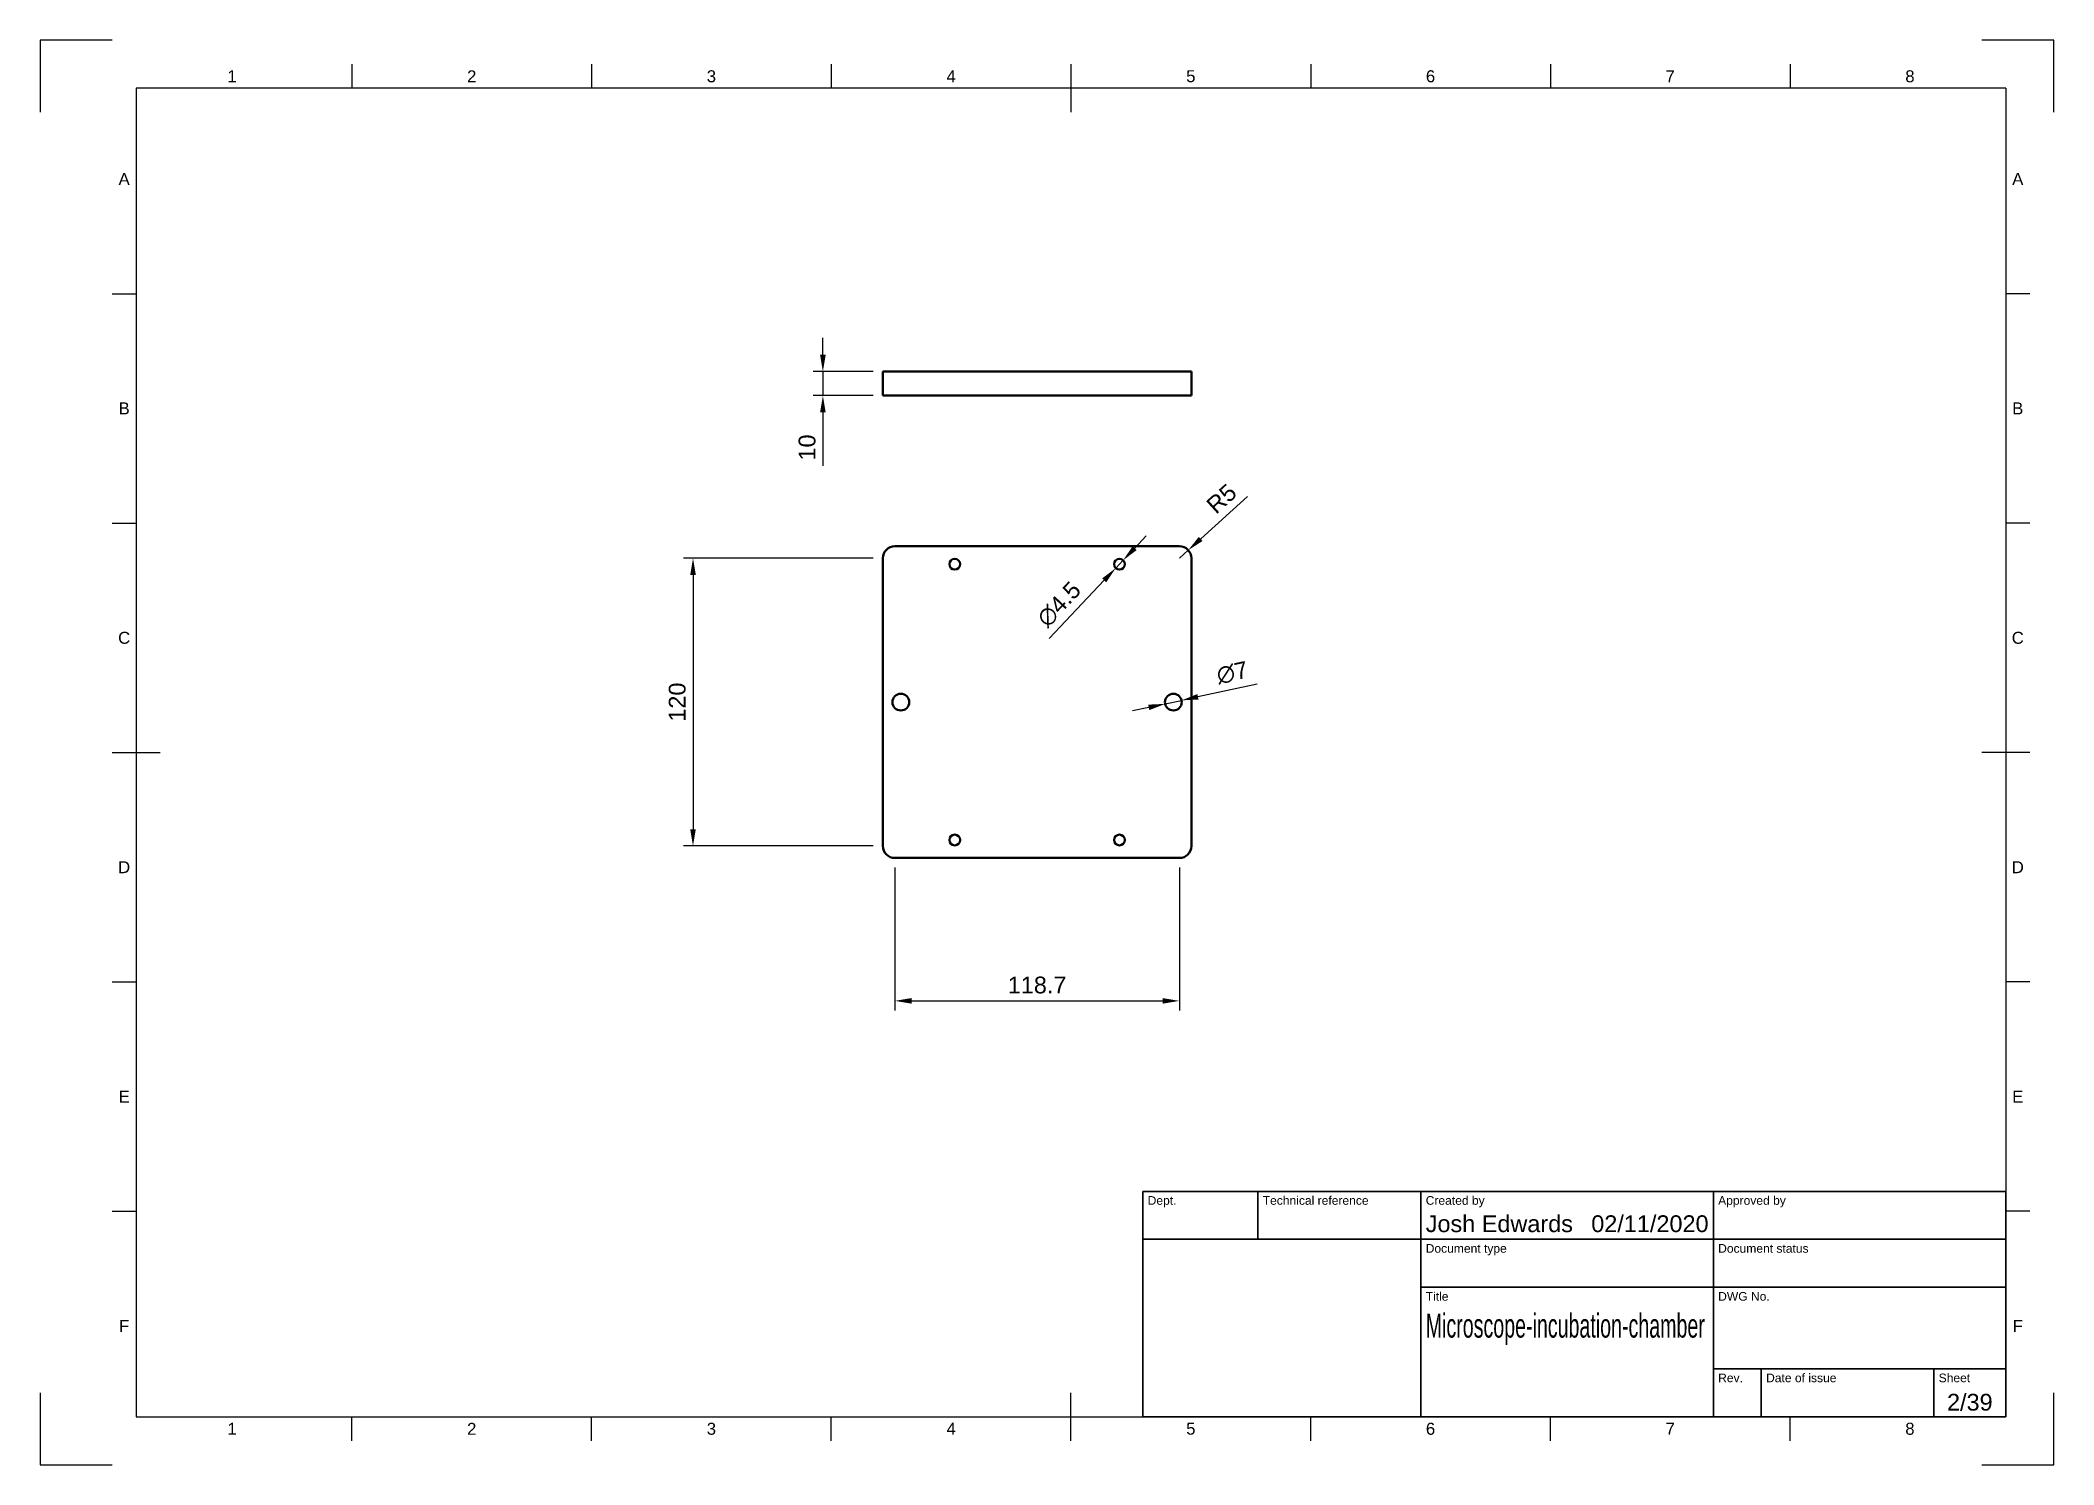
# Model space of a CAD drawing. Header units: millimetres. Extents: x 0 to 420, y 0 to 297.
import ezdxf
from ezdxf.enums import TextEntityAlignment as Align

# ---------------------------------------------------------------- set-up
doc = ezdxf.new("R2010")
doc.units = ezdxf.units.MM
doc.header["$LTSCALE"] = 0.75
for name, color, linetype, lineweight in [('Border', 7, 'Continuous', 25), ('Dimensions', 7, 'Continuous', 25), ('TitleBlock', 7, 'Continuous', 35), ('Visible', 7, 'Continuous', 50)]:
    doc.layers.add(name, color=color, linetype=linetype, lineweight=lineweight)
doc.styles.add('FusionTitle', font='')
doc.styles.get("Standard").update_dxf_attribs({"font": 'arial.ttf'})
doc.styles.get('FusionTitle').set_extended_font_data('Arial Unicode MS')
doc.dimstyles.new('ISO-25', dxfattribs={"dimtxt": 3.5, "dimasz": 3.5, "dimexe": 2, "dimexo": 2, "dimgap": 1.5, "dimtad": 1, "dimzin": 12, "dimdsep": 46, "dimtxsty": 'Standard', "dimcen": 0, "dimclrd": 256, "dimclre": 256, "dimclrt": 256, "dimazin": 3, "dimtp": 0.1, "dimtm": 0.1, "dimtfac": 0.714, "dimtmove": 0, "dimatfit": 3, "dimfxl": 1, "dimtzin": 12, "dimarcsym": 0})

# ---------------------------------------------------------------- blocks, each defined once
blk = doc.blocks.new('ISO_A3_SHEET')
at = {"layer": 'Border'}
for p, q in [((15, 297), (0, 297)), ((0, 297), (0, 282)), ((420, 297), (405, 297)), ((420, 282), (420, 297)), ((65, 292), (65, 287)), ((115, 292), (115, 287)), ((165, 292), (165, 287)), ((215, 292), (215, 282)), ((265, 292), (265, 287)), ((315, 292), (315, 287)), ((365, 292), (365, 287)), ((410, 287), (20, 287)), ((20, 287), (20, 10)), ((410, 287), (410, 10)), ((15, 244.16666), (20, 244.16666)), ((415, 244.16666), (410, 244.16666)), ((15, 196.33333), (20, 196.33333)), ((415, 196.33333), (410, 196.33333)), ((15, 148.5), (25, 148.5)), ((415, 148.5), (405, 148.5)), ((15, 100.66667), (20, 100.66667)), ((415, 100.66667), (410, 100.66667)), ((15, 52.83334), (20, 52.83334)), ((415, 52.83334), (410, 52.83334)), ((0, 15), (0, 0)), ((215, 5), (215, 15)), ((420, 0), (420, 15)), ((20, 10), (410, 10)), ((65, 5), (65, 10)), ((115, 5), (115, 10)), ((165, 5), (165, 10)), ((265, 5), (265, 10)), ((315, 5), (315, 10)), ((365, 5), (365, 10)), ((0, 0), (15, 0)), ((405, 0), (420, 0))]:
    blk.add_line(p, q, dxfattribs=at)
at = {"layer": 'Border', "style": 'FusionTitle'}
for s, p in [('1', (40, 289.5)), ('2', (90, 289.5)), ('3', (140, 289.5)), ('4', (190, 289.5)), ('5', (240, 289.5)), ('6', (290, 289.5)), ('7', (340, 289.5)), ('8', (390, 289.5)), ('A', (17.5, 268.08333)), ('A', (412.5, 268.08333)), ('B', (17.5, 220.25)), ('B', (412.5, 220.25)), ('C', (17.5, 172.41667)), ('C', (412.5, 172.41667)), ('D', (17.5, 124.58334)), ('D', (412.5, 124.58334)), ('E', (17.5, 76.75001)), ('E', (412.5, 76.75001)), ('F', (17.5, 28.91668)), ('F', (412.5, 28.91668)), ('1', (40, 7.5)), ('2', (90, 7.5)), ('3', (140, 7.5)), ('4', (190, 7.5)), ('5', (240, 7.5)), ('6', (290, 7.5)), ('7', (340, 7.5)), ('8', (390, 7.5))]:
    blk.add_text(s, height=2.5, dxfattribs=at).set_placement(p, align=Align.MIDDLE)
blk = doc.blocks.new('ISO_TITLEBLOCK')
at = {"layer": 'TitleBlock'}
for p, q in [((0, 47), (-180, 47)), ((-180, 47), (-180, 0)), ((-156, 37), (-156, 47)), ((-122, 0), (-122, 47)), ((-61, 0), (-61, 47)), ((0, 0), (0, 47)), ((-180, 37), (0, 37)), ((-122, 27), (0, 27)), ((-61, 10), (0, 10)), ((-51, 0), (-51, 10)), ((-15, 0), (-15, 10)), ((-180, 0), (0, 0))]:
    blk.add_line(p, q, dxfattribs=at)
at = {"layer": 'TitleBlock', "style": 'FusionTitle'}
for s, p in [('Dept.', (-179, 46)), ('Technical reference', (-155, 46)), ('Created by', (-121, 46)), ('Approved by', (-60, 46)), ('Document type', (-121, 36)), ('Document status', (-60, 36)), ('Title', (-121, 26)), ('DWG No.', (-60, 26)), ('Rev.', (-60, 9)), ('Date of issue', (-50, 9)), ('Sheet', (-14, 9))]:
    blk.add_text(s, height=1.8, dxfattribs=at).set_placement(p, align=Align.TOP_LEFT)
for tag, p, height in [('DEPT', (-179, 38.5), 3.5), ('TECHNICAL_REFERENCE', (-155, 38.5), 3.5), ('CREATED_BY', (-121, 38.5), 3.5), ('APPROVED_BY', (-60, 38.5), 3.5), ('DOCUMENT_TYPE', (-121, 28.5), 3.5), ('DOCUMENT_STATUS', (-60, 28.5), 3.5), ('TITLE_1', (-121, 16.5), 5), ('TITLE_2', (-121, 9), 5), ('TITLE_3', (-121, 1.5), 5), ('DATE_OF_ISSUE', (-50, 1.5), 3.5)]:
    blk.add_attdef(tag, p, '', height=height, dxfattribs=at)
for tag, p in [('CREATED_DATE', (-62, 38.5)), ('APPROVED_DATE', (-1, 38.5))]:
    blk.add_attdef(tag, text='', height=3.5, dxfattribs=at).set_placement(p, align=Align.RIGHT)
for tag, height, p in [('DRAWING_NUMBER', 5, (-30.5, 16.6)), ('REV', 3.5, (-56, 3.1)), ('SHEET', 3.5, (-7.5, 3.1))]:
    blk.add_attdef(tag, text='', height=height, dxfattribs=at).set_placement(p, align=Align.MIDDLE)
blk = doc.blocks.new('*D11')
at = {"layer": 'Defpoints', "color": 0, "transparency": 16777216}
for p in [(178.259963, 126.507522), (237.609963, 126.507522), (237.609963, 96.712929)]:
    blk.add_point(p, dxfattribs=at)
at = {"layer": 'Dimensions', "lineweight": -2, "transparency": 16777216}
for p, q in [((178.259963, 124.507522), (178.259963, 94.712929)), ((237.609963, 124.507522), (237.609963, 94.712929)), ((181.759963, 96.712929), (234.109963, 96.712929))]:
    blk.add_line(p, q, dxfattribs=at)
at = {"layer": 'Dimensions', "transparency": 16777216}
for points in [[(181.759963, 97.296262), (181.759963, 96.129596), (178.259963, 96.712929)], [(234.109963, 97.296262), (234.109963, 96.129596), (237.609963, 96.712929)]]:
    blk.add_solid(points, dxfattribs=at)
at = {"layer": 'Dimensions', "transparency": 16777216, "insert": (207.934963, 99.999934), "char_height": 3.5, "attachment_point": 5}
blk.add_mtext('118.7', dxfattribs=at)
blk = doc.blocks.new('*D12')
at = {"layer": 'Defpoints', "color": 0, "transparency": 16777216}
for p in [(175.759963, 189.007522), (136.161983, 129.007522), (175.759963, 129.007522)]:
    blk.add_point(p, dxfattribs=at)
at = {"layer": 'Dimensions', "lineweight": -2, "transparency": 16777216}
for p, q in [((173.759963, 189.007522), (134.161983, 189.007522)), ((136.161983, 185.507522), (136.161983, 132.507522)), ((173.759963, 129.007522), (134.161983, 129.007522))]:
    blk.add_line(p, q, dxfattribs=at)
at = {"layer": 'Dimensions', "transparency": 16777216}
for points in [[(135.57865, 185.507522), (136.745316, 185.507522), (136.161983, 189.007522)], [(135.57865, 132.507522), (136.745316, 132.507522), (136.161983, 129.007522)]]:
    blk.add_solid(points, dxfattribs=at)
at = {"layer": 'Dimensions', "transparency": 16777216, "insert": (132.874977, 159.007522), "char_height": 3.5, "attachment_point": 5, "rotation": 90}
blk.add_mtext('120', dxfattribs=at)
blk = doc.blocks.new('*D13')
at = {"layer": 'Defpoints', "color": 0, "transparency": 16777216}
for p in [(175.759962, 227.930069), (163.25148, 222.930069), (175.759962, 222.930069)]:
    blk.add_point(p, dxfattribs=at)
at = {"layer": 'Dimensions', "lineweight": -2, "transparency": 16777216}
for p, q in [((163.25148, 231.430069), (163.25148, 234.930069)), ((173.759962, 227.930069), (161.25148, 227.930069)), ((163.25148, 227.930069), (163.25148, 222.930069)), ((173.759962, 222.930069), (161.25148, 222.930069)), ((163.25148, 219.430069), (163.25148, 208.257832))]:
    blk.add_line(p, q, dxfattribs=at)
at = {"layer": 'Dimensions', "transparency": 16777216}
for points in [[(162.668147, 231.430069), (163.834814, 231.430069), (163.25148, 227.930069)], [(162.668147, 219.430069), (163.834814, 219.430069), (163.25148, 222.930069)]]:
    blk.add_solid(points, dxfattribs=at)
at = {"layer": 'Dimensions', "transparency": 16777216, "insert": (159.964475, 212.093951), "char_height": 3.5, "attachment_point": 5, "rotation": 90}
blk.add_mtext('10', dxfattribs=at)
blk = doc.blocks.new('*D14')
at = {"layer": 'Defpoints', "color": 0, "transparency": 16777216}
for p in [(237.609963, 189.007522), (239.46273, 190.685989)]:
    blk.add_point(p, dxfattribs=at)
at = {"layer": 'Dimensions', "lineweight": -2, "transparency": 16777216}
for p, q in [((251.834946, 201.894276), (242.056606, 193.035842)), ((237.609963, 189.007522), (239.46273, 190.685989))]:
    blk.add_line(p, q, dxfattribs=at)
at = {"layer": 'Dimensions', "transparency": 16777216}
blk.add_solid([(241.664963, 193.468155), (242.448248, 192.60353), (239.46273, 190.685989)], dxfattribs=at)
at = {"layer": 'Dimensions', "transparency": 16777216, "insert": (246.420132, 201.414465), "char_height": 3.5, "attachment_point": 5, "rotation": 42.17420227}
blk.add_mtext('R5', dxfattribs=at)
blk = doc.blocks.new('*D15')
at = {"layer": 'Defpoints', "color": 0, "transparency": 16777216}
for p in [(234.649113, 158.639426), (238.070812, 159.375617)]:
    blk.add_point(p, dxfattribs=at)
at = {"layer": 'Dimensions', "lineweight": -2, "transparency": 16777216}
for p, q in [((253.812894, 162.762584), (241.492511, 160.111808)), ((231.227414, 157.903235), (227.805716, 157.167044)), ((234.649113, 158.639426), (238.070812, 159.375617))]:
    blk.add_line(p, q, dxfattribs=at)
at = {"layer": 'Dimensions', "transparency": 16777216}
for points in [[(241.369812, 160.682092), (241.615209, 159.541525), (238.070812, 159.375617)], [(231.104716, 158.473518), (231.350113, 157.332952), (234.649113, 158.639426)]]:
    blk.add_solid(points, dxfattribs=at)
at = {"layer": 'Dimensions', "transparency": 16777216, "insert": (248.651573, 165.114457), "char_height": 3.5, "attachment_point": 5, "rotation": 12.14228141}
blk.add_mtext('∅7', dxfattribs=at)
blk = doc.blocks.new('*D16')
at = {"layer": 'Defpoints', "color": 0, "transparency": 16777216}
for p in [(224.336564, 186.940527), (225.883361, 188.574516)]:
    blk.add_point(p, dxfattribs=at)
at = {"layer": 'Dimensions', "lineweight": -2, "transparency": 16777216}
for p, q in [((228.289489, 191.116277), (230.695616, 193.658038)), ((225.883361, 188.574516), (224.336564, 186.940527)), ((210.445408, 172.266328), (221.930437, 184.398766))]:
    blk.add_line(p, q, dxfattribs=at)
at = {"layer": 'Dimensions', "transparency": 16777216}
for points in [[(227.865862, 191.517299), (228.713115, 190.715256), (225.883361, 188.574516)], [(221.50681, 184.799788), (222.354063, 183.997745), (224.336564, 186.940527)]]:
    blk.add_solid(points, dxfattribs=at)
at = {"layer": 'Dimensions', "transparency": 16777216, "insert": (212.526692, 179.388661), "char_height": 3.5, "attachment_point": 5, "rotation": 46.57020473}
blk.add_mtext('∅4.5', dxfattribs=at)

msp = doc.modelspace()

# ---------------------------------------------------------------- linework, layer by layer
at = {"layer": 'Visible', "extrusion": (0, 1, 0)}
for p, q in [((175.759962, 227.930069, 30), (175.759962, 222.930069, 30)), ((178.259962, 227.930069, 32.5), (237.609962, 227.930069, 32.5)), ((240.109962, 222.930069, 30), (240.109962, 227.930069, 30)), ((178.259962, 222.930069, 32.5), (237.609962, 222.930069, 32.5))]:
    msp.add_line(p, q, dxfattribs=at)
at = {"layer": 'Visible'}
for p, q in [((175.759963, 189.007522, 2.5), (175.759963, 129.007522, 2.5)), ((237.609963, 191.507522, 2.5), (178.259963, 191.507522, 2.5)), ((240.109963, 129.007522, 2.5), (240.109963, 189.007522, 2.5)), ((178.259963, 126.507522, 2.5), (237.609963, 126.507522, 2.5))]:
    msp.add_line(p, q, dxfattribs=at)
at = {"layer": 'Visible', "extrusion": (0, 0, -1)}
for centre, radius in [((-190.759963, 187.757522, -2.5), 1.125), ((-225.109963, 187.757522, -2.5), 1.125), ((-179.509963, 159.007522, -2.5), 1.75), ((-236.359963, 159.007522, -2.5), 1.75), ((-190.759963, 130.257522, -2.5), 1.125), ((-225.109963, 130.257522, -2.5), 1.125)]:
    msp.add_circle(centre, radius, dxfattribs=at)
at = {"layer": 'Visible', "extrusion": (0, -1, 0)}
for centre, start, end in [((178.259962, 30, -227.930069), 90, 180), ((237.609962, 30, -227.930069), 0, 90)]:
    msp.add_arc(centre, 2.5, start, end, dxfattribs=at)
at = {"layer": 'Visible', "extrusion": (0, 1, 0)}
for centre, start, end in [((-178.259962, 30, 222.930069), 0, 90), ((-237.609962, 30, 222.930069), 90, 180)]:
    msp.add_arc(centre, 2.5, start, end, dxfattribs=at)
at = {"layer": 'Visible', "extrusion": (0, 0, -1)}
for centre, start, end in [((-178.259963, 189.007522, -2.5), 0, 90), ((-237.609963, 189.007522, -2.5), 90, 180), ((-178.259963, 129.007522, -2.5), 270, 0), ((-237.609963, 129.007522, -2.5), 180, 270)]:
    msp.add_arc(centre, 2.5, start, end, dxfattribs=at)

# ---------------------------------------------------------------- block references
at = {"layer": 'Border'}
msp.add_blockref('ISO_A3_SHEET', (0, 0), dxfattribs=at)
at = {"layer": 'TitleBlock'}
ref = msp.add_blockref('ISO_TITLEBLOCK', (410, 10), dxfattribs=at)
ref.add_attrib('CREATED_DATE', '02/11/2020', dxfattribs={"height": 3.5, "style": 'FusionTitle'}).set_placement((348, 48.5), align=Align.RIGHT)
ref.add_attrib('SHEET', '2/39', dxfattribs={"height": 3.5, "style": 'FusionTitle'}).set_placement((402.5, 13.1), align=Align.MIDDLE)
ref.add_attrib('TITLE_1', 'Microscope-incubation-chamber', (289, 26.5), dxfattribs={"height": 5, "style": 'FusionTitle', "width": 0.585891})
ref.add_attrib('CREATED_BY', 'Josh Edwards', (289, 48.5), dxfattribs={"height": 3.5, "style": 'FusionTitle'})

# ---------------------------------------------------------------- dimensions: what is measured, and where the dimension line sits
at = {"layer": 'Dimensions'}
for p1, p2, distance, picture, middle in [((175.759962, 227.930069), (175.759962, 222.930069), -12.508482, '*D13', (159.964475, 212.093951)), ((175.759963, 189.007522), (175.759963, 129.007522), -39.59798, '*D12', (132.874977, 159.007522)), ((178.259963, 126.507522), (237.609963, 126.507522), -29.794593, '*D11', (207.934963, 99.999934))]:
    dim = msp.add_aligned_dim(p1=p1, p2=p2, distance=distance, dimstyle='ISO-25', override={"dimlfac": 2, "dimclrd": 256, "dimclre": 256}, dxfattribs=at)
    dim.commit()
    dim.dimension.update_dxf_attribs({"geometry": picture, "text_midpoint": middle})
dim = msp.add_radius_dim(center=(237.609963, 189.007522), mpoint=(239.46273, 190.685989), dimstyle='ISO-25', override={"dimlfac": 2, "dimse1": 1, "dimclrd": 256, "dimclre": 256}, dxfattribs=at)
dim.commit()
dim.dimension.update_dxf_attribs({"geometry": '*D14', "text_midpoint": (248.622176, 198.98375), "dimtype": 164})
for p1, p2, picture, middle in [((225.883361, 188.574516), (224.336564, 186.940527), '*D16', (214.984859, 177.061667)), ((234.649113, 158.639426), (238.070812, 159.375617), '*D15', (249.363552, 161.805292))]:
    dim = msp.add_diameter_dim_2p(p1=p1, p2=p2, dimstyle='ISO-25', override={"dimlfac": 2, "dimclrd": 256, "dimclre": 256}, dxfattribs=at)
    dim.commit()
    dim.dimension.update_dxf_attribs({"geometry": picture, "text_midpoint": middle, "dimtype": 163})

doc.saveas('drawing.dxf')
